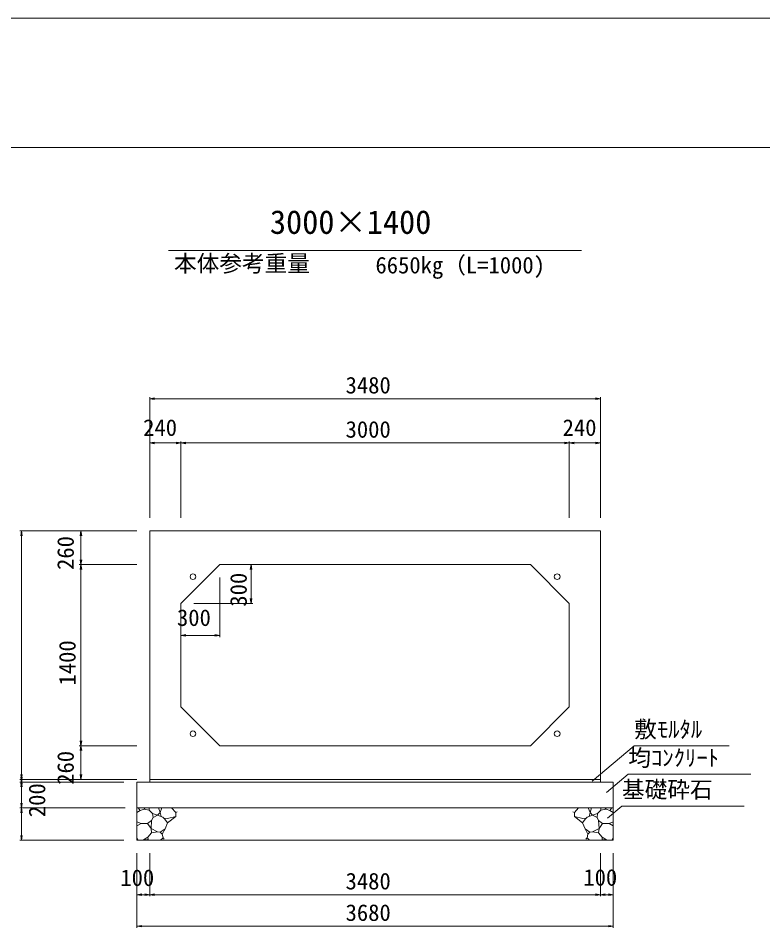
# Model space of a CAD drawing. Units: millimetres on the paper. Extents: x 0 to 841, y 0 to 594.
# Drawn here: x 525.5 to 640.6, y 453.4 to 594 of the extents above; entities that cross this region are included whole.
import ezdxf
from ezdxf.enums import TextEntityAlignment as Align

# ---------------------------------------------------------------- set-up
doc = ezdxf.new("R2010")
doc.units = ezdxf.units.MM
for name, color, linetype, lineweight in [('D-STR-DIM（寸法）', 7, 'Continuous', 18), ('D-STR-HTXT（旗揚げ）', 4, 'Continuous', 18), ('D-STR-STRn（構造物）', 5, 'Continuous', 18), ('D-STR（構造物外形線）', 1, 'Continuous', 18), ('D-TTL(外枠）', 2, 'Continuous', 18), ('DEFPOINTS_2', 8, 'Continuous', 18)]:
    doc.layers.add(name, color=color, linetype=linetype, lineweight=lineweight)
doc.layers.add('D-STR-TXT（文字）', color=7, linetype='Continuous')
doc.styles.add('ＭＳ ゴシック', font='')
doc.styles.get('ＭＳ ゴシック').set_extended_font_data('MS Gothic')

msp = doc.modelspace()

# ---------------------------------------------------------------- linework, layer by layer
at = {"layer": 'D-STR-DIM（寸法）'}
for p, q in [((545.873, 516.769), (545.873, 535.444)), ((545.873, 535.194), (546.623, 535.319)), ((545.873, 535.194), (545.973, 535.194)), ((546.623, 535.069), (545.873, 535.194)), ((615.373, 535.194), (545.973, 535.194)), ((614.723, 535.319), (615.473, 535.194)), ((615.473, 535.194), (614.723, 535.069)), ((615.473, 535.194), (615.373, 535.194)), ((615.473, 516.769), (615.473, 535.444)), ((545.873, 516.769), (545.873, 528.61)), ((550.673, 516.769), (550.673, 528.61)), ((550.673, 516.769), (550.673, 528.61)), ((610.673, 516.769), (610.673, 528.61)), ((610.673, 516.769), (610.673, 528.61)), ((615.473, 516.769), (615.473, 528.61)), ((545.873, 528.36), (546.623, 528.485)), ((545.873, 528.36), (545.973, 528.36)), ((546.623, 528.235), (545.873, 528.36)), ((545.973, 528.36), (550.573, 528.36)), ((549.923, 528.485), (550.673, 528.36)), ((550.673, 528.36), (549.923, 528.235)), ((550.673, 528.36), (550.573, 528.36)), ((550.673, 528.36), (551.423, 528.485)), ((550.673, 528.36), (550.773, 528.36)), ((551.423, 528.235), (550.673, 528.36)), ((550.773, 528.36), (610.573, 528.36)), ((609.923, 528.485), (610.673, 528.36)), ((610.673, 528.36), (609.923, 528.235)), ((610.673, 528.36), (610.573, 528.36)), ((610.673, 528.36), (611.423, 528.485)), ((610.673, 528.36), (610.773, 528.36)), ((611.423, 528.235), (610.673, 528.36)), ((610.773, 528.36), (615.373, 528.36)), ((614.723, 528.485), (615.473, 528.36)), ((615.473, 528.36), (614.723, 528.235)), ((615.473, 528.36), (615.373, 528.36)), ((543.873, 514.769), (525.806, 514.769)), ((525.931, 514.019), (526.056, 514.769)), ((526.056, 514.769), (526.056, 514.669)), ((526.056, 514.769), (526.181, 514.019)), ((526.056, 514.669), (526.056, 476.469)), ((543.873, 514.769), (534.979, 514.769)), ((535.104, 514.019), (535.229, 514.769)), ((535.229, 514.769), (535.229, 514.669)), ((535.229, 514.769), (535.354, 514.019)), ((535.229, 514.669), (535.229, 509.669)), ((535.229, 509.569), (535.104, 510.319)), ((535.354, 510.319), (535.229, 509.569)), ((543.873, 509.569), (534.979, 509.569)), ((543.873, 509.569), (534.979, 509.569)), ((535.104, 508.819), (535.229, 509.569)), ((535.229, 509.569), (535.229, 509.669)), ((535.229, 509.569), (535.229, 509.469)), ((535.229, 509.569), (535.354, 508.819)), ((535.229, 481.669), (535.229, 509.469)), ((558.673, 509.569), (561.778, 509.569)), ((561.403, 508.819), (561.528, 509.569)), ((561.528, 509.569), (561.528, 509.469)), ((561.528, 509.569), (561.653, 508.819)), ((561.528, 503.669), (561.528, 509.469)), ((556.673, 507.569), (556.673, 498.371)), ((552.673, 503.569), (561.778, 503.569)), ((561.528, 503.569), (561.403, 504.319)), ((561.653, 504.319), (561.528, 503.569)), ((561.528, 503.569), (561.528, 503.669)), ((550.673, 501.569), (550.673, 498.371)), ((550.673, 498.621), (551.423, 498.746)), ((550.673, 498.621), (550.773, 498.621)), ((551.423, 498.496), (550.673, 498.621)), ((556.573, 498.621), (550.773, 498.621)), ((555.923, 498.746), (556.673, 498.621)), ((556.673, 498.621), (555.923, 498.496)), ((556.673, 498.621), (556.573, 498.621)), ((535.229, 481.569), (535.104, 482.319)), ((535.354, 482.319), (535.229, 481.569)), ((543.873, 481.569), (534.979, 481.569)), ((543.873, 481.569), (534.979, 481.569)), ((535.104, 480.819), (535.229, 481.569)), ((535.229, 481.569), (535.229, 481.669)), ((535.229, 481.569), (535.229, 481.469)), ((535.229, 481.569), (535.354, 480.819)), ((535.229, 481.469), (535.229, 476.469)), ((526.056, 476.369), (525.931, 477.119)), ((526.056, 475.969), (525.931, 476.719)), ((526.181, 477.119), (526.056, 476.369)), ((526.181, 476.719), (526.056, 475.969)), ((535.229, 476.369), (535.104, 477.119)), ((535.354, 477.119), (535.229, 476.369)), ((543.873, 476.369), (525.806, 476.369)), ((543.873, 476.369), (525.806, 476.369)), ((541.873, 475.969), (525.806, 475.969)), ((541.873, 475.969), (525.806, 475.969)), ((525.931, 475.619), (526.056, 476.369)), ((525.931, 475.219), (526.056, 475.969)), ((526.056, 476.369), (526.056, 476.469)), ((526.056, 476.369), (526.056, 476.269)), ((526.056, 476.369), (526.181, 475.619)), ((526.056, 476.269), (526.056, 476.069)), ((526.056, 475.969), (526.056, 476.069)), ((526.056, 475.969), (526.056, 475.869)), ((526.056, 475.969), (526.181, 475.219)), ((526.056, 475.869), (526.056, 472.069)), ((543.873, 476.369), (534.979, 476.369)), ((535.229, 476.369), (535.229, 476.469)), ((526.056, 471.969), (525.931, 472.719)), ((526.181, 472.719), (526.056, 471.969)), ((541.873, 471.969), (525.806, 471.969)), ((542.074, 471.969), (525.806, 471.969)), ((525.931, 471.219), (526.056, 471.969)), ((526.056, 471.969), (526.056, 472.069)), ((526.056, 471.969), (526.056, 471.869)), ((526.056, 471.969), (526.181, 471.219)), ((526.056, 471.869), (526.056, 467.069)), ((541.873, 466.969), (525.806, 466.969)), ((526.056, 466.969), (525.931, 467.719)), ((526.181, 467.719), (526.056, 466.969)), ((526.056, 466.969), (526.056, 467.069)), ((543.873, 464.969), (543.873, 453.442)), ((543.873, 464.969), (543.873, 458.306)), ((545.873, 464.969), (545.873, 458.306)), ((545.873, 464.969), (545.873, 458.306)), ((615.473, 464.969), (615.473, 458.306)), ((615.473, 464.969), (615.473, 458.306)), ((617.473, 464.969), (617.473, 458.306)), ((617.473, 464.969), (617.473, 453.442)), ((543.873, 458.556), (544.623, 458.681)), ((543.873, 458.556), (543.973, 458.556)), ((544.623, 458.431), (543.873, 458.556)), ((543.973, 458.556), (545.773, 458.556)), ((545.123, 458.681), (545.873, 458.556)), ((545.873, 458.556), (545.123, 458.431)), ((545.873, 458.556), (545.773, 458.556)), ((545.873, 458.556), (546.623, 458.681)), ((545.873, 458.556), (545.973, 458.556)), ((546.623, 458.431), (545.873, 458.556)), ((545.973, 458.556), (615.373, 458.556)), ((614.723, 458.681), (615.473, 458.556)), ((615.473, 458.556), (614.723, 458.431)), ((615.473, 458.556), (615.373, 458.556)), ((615.473, 458.556), (616.223, 458.681)), ((615.473, 458.556), (615.573, 458.556)), ((616.223, 458.431), (615.473, 458.556)), ((615.573, 458.556), (617.373, 458.556)), ((616.723, 458.681), (617.473, 458.556)), ((617.473, 458.556), (616.723, 458.431)), ((617.473, 458.556), (617.373, 458.556)), ((543.873, 453.692), (544.623, 453.817)), ((543.873, 453.692), (543.973, 453.692)), ((544.623, 453.567), (543.873, 453.692)), ((543.973, 453.692), (617.373, 453.692)), ((616.723, 453.817), (617.473, 453.692)), ((617.473, 453.692), (616.723, 453.567)), ((617.473, 453.692), (617.373, 453.692))]:
    msp.add_line(p, q, dxfattribs=at)
at = {"layer": 'D-STR-HTXT（旗揚げ）'}
for p, q in [((548.781, 558.12), (612.565, 558.12)), ((614.229, 476.125), (620.707, 481.567)), ((635.368, 481.567), (620.707, 481.567)), ((616.446, 474.354), (619.794, 477.168)), ((638.72, 477.168), (619.794, 477.168)), ((616.565, 470.365), (618.819, 472.259)), ((637.683, 472.259), (618.819, 472.259))]:
    msp.add_line(p, q, dxfattribs=at)
at = {"layer": 'D-STR-STRn（構造物）'}
for p, q in [((543.873, 475.969), (617.473, 475.969)), ((543.873, 475.969), (543.873, 466.969)), ((545.873, 476.369), (545.873, 475.969)), ((615.473, 476.369), (615.473, 475.969)), ((617.473, 475.969), (617.473, 466.969)), ((543.873, 471.969), (617.473, 471.969)), ((544.405, 471.574), (543.873, 471.261)), ((544.405, 471.574), (544.074, 471.969)), ((544.99, 471.762), (544.405, 471.574)), ((544.99, 471.762), (545.182, 471.969)), ((545.799, 471.632), (544.99, 471.762)), ((545.799, 471.632), (545.78, 471.969)), ((546.286, 471.101), (545.799, 471.632)), ((546.375, 470.481), (546.286, 471.101)), ((547.059, 470.835), (546.286, 471.101)), ((547.461, 471.251), (547.059, 470.835)), ((547.234, 471.969), (547.461, 471.251)), ((547.461, 471.251), (547.741, 471.969)), ((547.461, 471.251), (547.618, 470.628)), ((549.236, 471.969), (549.882, 471.249)), ((549.882, 471.249), (550.101, 471.358)), ((549.882, 471.249), (549.882, 470.658)), ((611.464, 471.249), (611.246, 471.358)), ((612.111, 471.969), (611.464, 471.249)), ((611.464, 471.249), (611.464, 470.658)), ((613.885, 471.251), (613.605, 471.969)), ((613.885, 471.251), (613.729, 470.628)), ((614.112, 471.969), (613.885, 471.251)), ((613.885, 471.251), (614.287, 470.835)), ((614.287, 470.835), (615.06, 471.101)), ((614.972, 470.481), (615.06, 471.101)), ((615.06, 471.101), (615.548, 471.632)), ((615.548, 471.632), (615.566, 471.969)), ((615.548, 471.632), (616.356, 471.762)), ((616.356, 471.762), (616.165, 471.969)), ((616.356, 471.762), (616.941, 471.574)), ((616.941, 471.574), (617.273, 471.969)), ((616.941, 471.574), (617.473, 471.261)), ((544.521, 469.56), (543.873, 469.833)), ((543.873, 469.191), (544.521, 469.56)), ((544.521, 469.56), (545.54, 469.543)), ((545.54, 469.543), (546.139, 470.009)), ((546.069, 468.809), (545.54, 469.543)), ((546.069, 468.809), (546.139, 470.009)), ((546.139, 470.009), (546.375, 470.481)), ((546.375, 470.481), (547.059, 470.835)), ((547.059, 470.835), (547.886, 470.529)), ((547.886, 470.529), (548.192, 470.238)), ((548.039, 470.384), (548.6, 470.329)), ((548.192, 470.238), (548.606, 469.687)), ((548.606, 469.687), (548.242, 468.716)), ((548.6, 470.329), (549.882, 470.658)), ((548.606, 469.687), (549.882, 470.658)), ((549.882, 470.658), (549.907, 470.652)), ((611.464, 470.658), (611.439, 470.652)), ((612.746, 470.329), (611.464, 470.658)), ((612.741, 469.687), (611.464, 470.658)), ((613.154, 470.238), (612.741, 469.687)), ((612.741, 469.687), (613.104, 468.716)), ((613.307, 470.384), (612.746, 470.329)), ((613.46, 470.529), (613.154, 470.238)), ((614.287, 470.835), (613.46, 470.529)), ((614.972, 470.481), (614.287, 470.835)), ((615.207, 470.009), (614.972, 470.481)), ((615.278, 468.809), (615.207, 470.009)), ((615.807, 469.543), (615.207, 470.009)), ((615.278, 468.809), (615.807, 469.543)), ((616.825, 469.56), (615.807, 469.543)), ((616.825, 469.56), (617.473, 469.833)), ((617.473, 469.191), (616.825, 469.56)), ((545.582, 467.435), (546.132, 468.132)), ((546.132, 468.132), (546.069, 468.809)), ((546.069, 468.809), (547.062, 468.271)), ((547.062, 468.271), (546.132, 468.132)), ((547.481, 468.24), (547.062, 468.271)), ((548.242, 468.716), (547.481, 468.24)), ((547.481, 468.24), (547.798, 467.915)), ((547.798, 467.915), (548.242, 468.716)), ((613.549, 467.915), (613.104, 468.716)), ((613.104, 468.716), (613.865, 468.24)), ((613.865, 468.24), (613.549, 467.915)), ((613.865, 468.24), (614.285, 468.271)), ((615.278, 468.809), (614.285, 468.271)), ((614.285, 468.271), (615.214, 468.132)), ((615.214, 468.132), (615.278, 468.809)), ((615.764, 467.435), (615.214, 468.132)), ((544.087, 466.969), (543.873, 467.414)), ((543.873, 466.969), (617.473, 466.969)), ((544.9, 467.061), (544.521, 466.969)), ((544.9, 467.061), (545.582, 467.435)), ((545.528, 467.084), (544.9, 467.061)), ((545.791, 466.969), (545.528, 467.084)), ((545.582, 467.435), (545.595, 467.087)), ((547.54, 466.969), (547.916, 467.346)), ((547.916, 467.346), (547.798, 467.915)), ((547.916, 467.346), (548.111, 467.164)), ((613.43, 467.346), (613.235, 467.164)), ((613.43, 467.346), (613.549, 467.915)), ((613.807, 466.969), (613.43, 467.346)), ((615.556, 466.969), (615.818, 467.084)), ((615.764, 467.435), (615.751, 467.087)), ((616.447, 467.061), (615.764, 467.435)), ((615.818, 467.084), (616.447, 467.061)), ((616.447, 467.061), (616.826, 466.969)), ((617.26, 466.969), (617.473, 467.414))]:
    msp.add_line(p, q, dxfattribs=at)
at = {"layer": 'D-STR（構造物外形線）'}
for p, q in [((545.873, 514.769), (615.473, 514.769)), ((545.873, 476.369), (545.873, 514.769)), ((615.473, 514.769), (615.473, 476.369)), ((550.673, 503.569), (556.673, 509.569)), ((556.673, 509.569), (604.673, 509.569)), ((604.673, 509.569), (610.673, 503.569)), ((550.673, 487.569), (550.673, 503.569)), ((610.673, 503.569), (610.673, 487.569)), ((556.673, 481.569), (550.673, 487.569)), ((610.673, 487.569), (604.673, 481.569)), ((604.673, 481.569), (556.673, 481.569)), ((615.473, 476.369), (545.873, 476.369))]:
    msp.add_line(p, q, dxfattribs=at)
for centre in [(552.542, 507.701), (608.805, 507.701), (552.542, 483.438), (608.805, 483.438)]:
    msp.add_circle(centre, 0.44, dxfattribs=at)
at = {"layer": 'D-TTL(外枠）'}
msp.add_line((25, 574), (820, 574), dxfattribs=at)
at = {"layer": 'DEFPOINTS_2'}
msp.add_line((0, 594), (841, 594), dxfattribs=at)

# ---------------------------------------------------------------- texts
at = {"layer": 'D-STR-DIM（寸法）', "style": 'ＭＳ ゴシック'}
for s, p in [('3480', (576.116, 535.244)), ('240', (544.844, 528.685)), ('3000', (576.116, 528.41)), ('240', (609.644, 528.685)), ('300', (550.068, 499.315)), ('100', (612.85, 459.173)), ('100', (541.321, 459.131)), ('3480', (576.116, 458.606)), ('3680', (576.116, 453.742))]:
    msp.add_text(s, height=2.566, dxfattribs=at).set_placement(p, align=Align.BOTTOM_LEFT)
for s, p in [('260', (534.904, 508.74)), ('300', (561.62, 503.068)), ('1400', (535.179, 490.888)), ('260', (534.904, 475.54)), ('200', (530.493, 470.54))]:
    msp.add_text(s, height=2.566, rotation=90, dxfattribs=at).set_placement(p, align=Align.BOTTOM_LEFT)
at = {"layer": 'D-STR-TXT（文字）', "style": 'ＭＳ ゴシック'}
for s, height, p in [('3000×1400', 3.666, (564.43, 559.569)), ('本体参考重量', 2.566, (549.612, 554.053)), ('6650kg（L=1000)', 2.566, (580.732, 553.789)), ('敷ﾓﾙﾀﾙ', 2.566, (620.707, 482.067)), ('均ｺﾝｸﾘｰﾄ', 2.566, (619.794, 477.668)), ('基礎砕石', 2.566, (618.819, 472.759))]:
    msp.add_text(s, height=height, dxfattribs=at).set_placement(p, align=Align.BOTTOM_LEFT)

doc.saveas('drawing.dxf')
